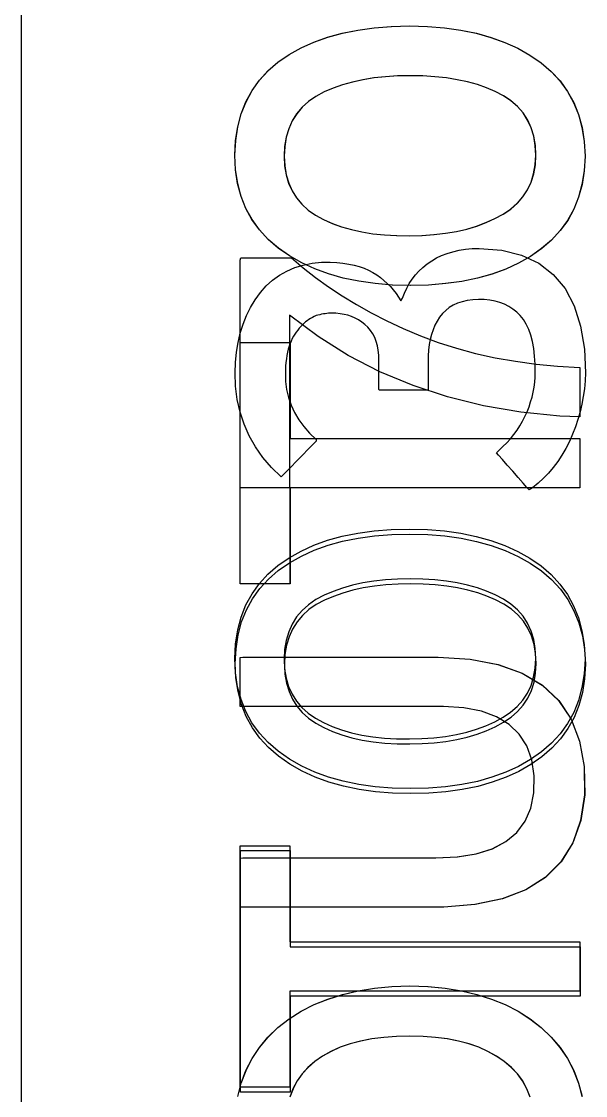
# Model space of a CAD drawing. Extents: x 1 to 47.7, y 0.2 to 35.
# Drawn here: x 34.5485 to 34.7099, y 6.8587 to 7.166 of the extents above; entities that cross this region are included whole.
import ezdxf

# ---------------------------------------------------------------- set-up
doc = ezdxf.new("R2010")
doc.units = 0
doc.header["$MEASUREMENT"] = 0
for name, color, linetype in [('5_1___24__TARGET_LEDS___12', 7, 'CONTINUOUS'), ('6_2___8__INDEPENDENT_INPUT', 7, 'CONTINUOUS'), ('6_3___8__OPTOISO_INDEPENDE', 7, 'CONTINUOUS'), ('6_4___24__OPTOISO_INDEPEND', 7, 'CONTINUOUS'), ('6_5___8__INDEPENDENT_INPUT', 7, 'CONTINUOUS'), ('6_6___8__INDEPENDENT_INPUT', 7, 'CONTINUOUS'), ('6_7___8__OPTOISO_INDEPENDE', 7, 'CONTINUOUS'), ('6_8___8__OPTOISO_INDEPENDE', 7, 'CONTINUOUS'), ('7_0_____DWG', 7, 'CONTINUOUS')]:
    doc.layers.add(name, color=color, linetype=linetype)

msp = doc.modelspace()

# ---------------------------------------------------------------- linework, layer by layer
at = {"layer": '5_1___24__TARGET_LEDS___12'}
for points in [[(34.6795, 7.1011), (34.68594, 7.10055), (34.69162, 7.09912), (34.69653, 7.09682), (34.70067, 7.09364), (34.70405, 7.0896), (34.70667, 7.08468), (34.70852, 7.07888), (34.7096, 7.07222), (34.70991, 7.06548), (34.7098, 7.0632), (34.70959, 7.06094), (34.70928, 7.05871), (34.70887, 7.05651), (34.70836, 7.05433), (34.70775, 7.05217), (34.70704, 7.05004), (34.70623, 7.04793), (34.70531, 7.04585), (34.70428, 7.04383), (34.70317, 7.04192), (34.70198, 7.04011), (34.7007, 7.03841), (34.69934, 7.0368), (34.69789, 7.0353), (34.69637, 7.0339), (34.69476, 7.03261), (34.69374, 7.03199), (34.69315, 7.03267), (34.69207, 7.0339), (34.69067, 7.03551), (34.6891, 7.03731), (34.68753, 7.0391), (34.68613, 7.04071), (34.68505, 7.04195), (34.68446, 7.04262), (34.6851, 7.0433), (34.68628, 7.04438), (34.6874, 7.04549), (34.68844, 7.04664), (34.68941, 7.04783), (34.69031, 7.04906), (34.69114, 7.05032), (34.69189, 7.05162), (34.69258, 7.05296), (34.69319, 7.05434), (34.69374, 7.05574), (34.69421, 7.05715), (34.69461, 7.05855), (34.69494, 7.05996), (34.69519, 7.06138), (34.69538, 7.06279), (34.6955, 7.06421), (34.69554, 7.06563), (34.6955, 7.06796), (34.69535, 7.07029), (34.69509, 7.07244), (34.69472, 7.07443), (34.69424, 7.07626), (34.69365, 7.07791), (34.69295, 7.0794), (34.69213, 7.08072), (34.6912, 7.08187), (34.69022, 7.08285), (34.68915, 7.08371), (34.688, 7.08446), (34.68676, 7.08509), (34.68543, 7.0856), (34.68402, 7.086), (34.68251, 7.08628), (34.68093, 7.08644), (34.67926, 7.08647), (34.67762, 7.08637), (34.67608, 7.08615), (34.67464, 7.08582), (34.6733, 7.08537), (34.67206, 7.08481), (34.67093, 7.08414), (34.66989, 7.08335), (34.66896, 7.08245), (34.66813, 7.08143), (34.66742, 7.0803), (34.66679, 7.0791), (34.66626, 7.07783), (34.66581, 7.07648), (34.66545, 7.07506), (34.66518, 7.07356), (34.665, 7.07199), (34.6649, 7.07035), (34.66489, 7.06932), (34.66489, 7.06876), (34.66489, 7.06775), (34.66489, 7.06644), (34.66489, 7.06497), (34.66489, 7.0635), (34.66489, 7.06219), (34.66489, 7.06117), (34.66489, 7.06062), (34.66472, 7.06056), (34.66372, 7.06056), (34.66201, 7.06056), (34.65986, 7.06056), (34.6575, 7.06056), (34.65517, 7.06056), (34.65312, 7.06056), (34.65159, 7.06056), (34.65083, 7.06056), (34.65078, 7.06072), (34.65078, 7.06141), (34.65078, 7.06251), (34.65078, 7.06386), (34.65078, 7.06533), (34.65078, 7.06675), (34.65078, 7.06797), (34.65078, 7.06886), (34.65078, 7.06925), (34.65075, 7.07052), (34.65061, 7.07192), (34.65037, 7.07324), (34.65003, 7.07447), (34.64958, 7.07561), (34.64903, 7.07667), (34.64838, 7.07764), (34.64763, 7.07853), (34.64677, 7.07933), (34.64588, 7.08002), (34.64496, 7.08062), (34.64399, 7.08114), (34.64297, 7.08158), (34.64191, 7.08194), (34.64081, 7.08221), (34.63967, 7.08241), (34.63848, 7.08252), (34.63736, 7.08255), (34.63687, 7.08254), (34.63639, 7.08251), (34.63589, 7.08246), (34.63539, 7.0824), (34.63488, 7.08233), (34.63436, 7.08223), (34.63384, 7.08212), (34.63331, 7.082), (34.63277, 7.08184), (34.63224, 7.08161), (34.63172, 7.08135), (34.63122, 7.08106), (34.63072, 7.08074), (34.63024, 7.0804), (34.62977, 7.08003), (34.62932, 7.07963), (34.62887, 7.0792), (34.62842, 7.07874), (34.62797, 7.07825), (34.62753, 7.07772), (34.62712, 7.07716), (34.62672, 7.07657), (34.62635, 7.07594), (34.62599, 7.07528), (34.62566, 7.07459), (34.62534, 7.07386), (34.62506, 7.07308), (34.62482, 7.07225), (34.62461, 7.07137), (34.62443, 7.07044), (34.62428, 7.06947), (34.62416, 7.06846), (34.62408, 7.06739), (34.62402, 7.06628), (34.624, 7.06513), (34.62407, 7.06305), (34.62437, 7.06069), (34.6249, 7.05841), (34.62565, 7.05621), (34.62663, 7.05409), (34.62783, 7.05205), (34.62925, 7.05009), (34.6309, 7.04822), (34.63277, 7.04643), (34.63279, 7.04591), (34.63189, 7.045), (34.63054, 7.04362), (34.62891, 7.04196), (34.62717, 7.0402), (34.62552, 7.03851), (34.62411, 7.03708), (34.62314, 7.0361), (34.62278, 7.03573), (34.62, 7.03844), (34.61755, 7.0413), (34.61543, 7.04432), (34.61364, 7.04748), (34.61218, 7.0508), (34.61105, 7.05427), (34.61024, 7.05789), (34.60977, 7.06166), (34.60962, 7.06545), (34.60973, 7.06848), (34.61002, 7.07138), (34.61047, 7.07417), (34.6111, 7.07684), (34.61191, 7.0794), (34.61288, 7.08184), (34.61403, 7.08416), (34.61535, 7.08636), (34.61685, 7.08844), (34.61852, 7.09033), (34.62033, 7.09198), (34.6223, 7.09341), (34.62442, 7.09461), (34.62669, 7.09558), (34.6291, 7.09633), (34.63167, 7.09684), (34.63439, 7.09713), (34.63684, 7.09717), (34.63869, 7.09706), (34.64045, 7.09687), (34.64212, 7.09661), (34.64369, 7.09628), (34.64517, 7.09587), (34.64655, 7.09539), (34.64784, 7.09484), (34.64903, 7.09422), (34.65014, 7.0935), (34.6512, 7.09273), (34.65221, 7.09191), (34.65316, 7.09105), (34.65405, 7.09015), (34.65489, 7.0892), (34.65567, 7.0882), (34.6564, 7.08716), (34.65707, 7.08607), (34.65757, 7.08684), (34.65811, 7.08831), (34.65874, 7.08971), (34.65947, 7.09105), (34.6603, 7.09231), (34.66123, 7.0935), (34.66225, 7.09461), (34.66338, 7.09566), (34.6646, 7.09664), (34.66589, 7.09755), (34.66727, 7.09835), (34.66874, 7.09906), (34.6703, 7.09965), (34.67196, 7.10015), (34.67371, 7.10054), (34.67555, 7.10083), (34.67748, 7.10102)], [(34.6596, 7.01934), (34.66475, 7.01921), (34.66965, 7.01882), (34.67432, 7.01817), (34.67875, 7.01726), (34.68295, 7.01609), (34.6869, 7.01466), (34.69062, 7.01297), (34.6941, 7.01102), (34.69733, 7.0088), (34.70021, 7.00632), (34.70272, 7.0036), (34.70485, 7.00063), (34.70661, 6.99742), (34.708, 6.99395), (34.70901, 6.99024), (34.70965, 6.98629), (34.70992, 6.98208), (34.70965, 6.97792), (34.70902, 6.974), (34.70801, 6.97033), (34.70664, 6.9669), (34.7049, 6.96371), (34.70278, 6.96077), (34.7003, 6.95807), (34.69745, 6.95562), (34.69426, 6.95341), (34.69084, 6.95146), (34.68717, 6.94977), (34.68324, 6.94833), (34.67907, 6.94716), (34.67464, 6.94625), (34.66997, 6.9456), (34.66505, 6.94521), (34.65987, 6.94508), (34.65471, 6.94521), (34.64979, 6.94561), (34.64511, 6.94627), (34.64067, 6.9472), (34.63647, 6.94839), (34.63251, 6.94984), (34.62879, 6.95155), (34.62531, 6.95353), (34.62207, 6.95577), (34.61918, 6.95825), (34.61667, 6.96097), (34.61455, 6.96393), (34.6128, 6.96714), (34.61143, 6.97058), (34.61045, 6.97426), (34.60984, 6.97818), (34.60962, 6.98234), (34.60987, 6.98654), (34.61048, 6.9905), (34.61147, 6.9942), (34.61283, 6.99765), (34.61456, 7.00085), (34.61666, 7.0038), (34.61913, 7.00649), (34.62196, 7.00894), (34.62515, 7.01112), (34.62859, 7.01305), (34.63228, 7.01472), (34.63621, 7.01613), (34.64039, 7.01729), (34.64482, 7.01819), (34.6495, 7.01883), (34.65443, 7.01921)], [(34.65987, 7.0051), (34.65625, 7.00503), (34.65279, 7.00481), (34.64947, 7.00445), (34.64631, 7.00394), (34.64331, 7.00328), (34.64045, 7.00248), (34.63775, 7.00153), (34.6352, 7.00044), (34.63282, 6.99918), (34.63071, 6.99772), (34.62888, 6.99606), (34.62733, 6.99422), (34.62606, 6.99218), (34.62506, 6.98994), (34.62434, 6.98752), (34.62389, 6.9849), (34.62373, 6.98208), (34.62389, 6.97931), (34.62433, 6.97673), (34.62504, 6.97434), (34.62603, 6.97214), (34.62729, 6.97013), (34.62882, 6.96831), (34.63062, 6.96668), (34.6327, 6.96523), (34.63503, 6.96397), (34.63753, 6.96285), (34.64019, 6.96188), (34.64302, 6.96107), (34.64601, 6.96042), (34.64916, 6.95991), (34.65248, 6.95956), (34.65596, 6.95937), (34.6596, 6.95932), (34.6632, 6.9594), (34.66664, 6.95963), (34.66993, 6.96001), (34.67306, 6.96054), (34.67604, 6.96123), (34.67886, 6.96207), (34.68152, 6.96306), (34.68403, 6.96421), (34.68642, 6.9655), (34.68859, 6.96696), (34.69048, 6.9686), (34.69209, 6.97042), (34.6934, 6.97243), (34.69444, 6.97463), (34.69518, 6.97702), (34.69564, 6.97959), (34.69581, 6.98234), (34.69564, 6.98515), (34.69519, 6.98777), (34.69446, 6.99019), (34.69344, 6.99241), (34.69214, 6.99443), (34.69055, 6.99626), (34.68869, 6.99789), (34.68654, 6.99933), (34.68418, 7.00056), (34.6817, 7.00162), (34.67906, 7.00255), (34.67626, 7.00333), (34.6733, 7.00396), (34.67018, 7.00446), (34.66691, 7.00482), (34.66347, 7.00503)]]:
    msp.add_lwpolyline(points, close=True, dxfattribs=at)
msp.add_lwpolyline([(34.62542, 6.90127), (34.70836, 6.90127), (34.70836, 6.88717), (34.62542, 6.88717), (34.62542, 6.85971), (34.61118, 6.85971), (34.61118, 6.92877), (34.62542, 6.92877), (34.62542, 6.90127)], dxfattribs=at)
at = {"layer": '6_2___8__INDEPENDENT_INPUT'}
for points in [[(34.62579, 7.09838), (34.62911, 7.0955), (34.63262, 7.09273), (34.63632, 7.09006), (34.64022, 7.08748), (34.64432, 7.08501), (34.6486, 7.08263), (34.65309, 7.08035), (34.65776, 7.07816), (34.66265, 7.07608), (34.66773, 7.07418), (34.673, 7.07251), (34.67844, 7.07105), (34.68405, 7.0698), (34.68984, 7.06878), (34.6958, 7.06797), (34.70194, 7.06738), (34.70825, 7.06702), (34.70825, 7.06647), (34.70825, 7.06502), (34.70825, 7.06295), (34.70825, 7.06052), (34.70825, 7.05803), (34.70825, 7.05575), (34.70825, 7.05395), (34.70825, 7.05292), (34.70254, 7.05307), (34.69141, 7.0542), (34.68071, 7.05603), (34.67041, 7.05858), (34.66054, 7.06183), (34.65107, 7.06579), (34.64202, 7.07047), (34.63339, 7.07585), (34.62518, 7.08194), (34.62518, 7.08005), (34.62518, 7.07503), (34.62518, 7.06784), (34.62518, 7.05945), (34.62518, 7.05081), (34.62518, 7.0429), (34.62518, 7.03667), (34.62518, 7.0331), (34.62504, 7.03261), (34.62401, 7.03261), (34.62223, 7.03261), (34.61997, 7.03261), (34.6175, 7.03261), (34.6151, 7.03261), (34.61305, 7.03261), (34.61161, 7.03261), (34.61107, 7.03261), (34.61107, 7.03512), (34.61107, 7.04182), (34.61107, 7.0514), (34.61107, 7.06259), (34.61107, 7.07411), (34.61107, 7.08465), (34.61107, 7.09295), (34.61107, 7.09772), (34.61122, 7.09838), (34.61228, 7.09838), (34.61414, 7.09838), (34.6165, 7.09838), (34.61908, 7.09838), (34.62158, 7.09838), (34.62373, 7.09838), (34.62522, 7.09838)], [(34.65949, 7.02077), (34.66464, 7.02064), (34.66955, 7.02025), (34.67422, 7.01959), (34.67865, 7.01868), (34.68284, 7.01751), (34.68679, 7.01608), (34.69051, 7.01439), (34.69399, 7.01244), (34.69722, 7.01022), (34.7001, 7.00775), (34.70261, 7.00503), (34.70474, 7.00206), (34.7065, 6.99884), (34.70789, 6.99538), (34.7089, 6.99167), (34.70954, 6.98771), (34.70981, 6.98351), (34.70955, 6.97934), (34.70891, 6.97543), (34.70791, 6.97175), (34.70653, 6.96832), (34.70479, 6.96514), (34.70267, 6.9622), (34.70019, 6.9595), (34.69734, 6.95704), (34.69416, 6.95483), (34.69073, 6.95288), (34.68706, 6.95119), (34.68313, 6.94976), (34.67896, 6.94859), (34.67454, 6.94768), (34.66986, 6.94703), (34.66494, 6.94664), (34.65976, 6.94651), (34.6546, 6.94664), (34.64968, 6.94704), (34.645, 6.9477), (34.64056, 6.94862), (34.63636, 6.94981), (34.6324, 6.95126), (34.62868, 6.95298), (34.6252, 6.95495), (34.62196, 6.95719), (34.61907, 6.95967), (34.61656, 6.96239), (34.61444, 6.96536), (34.61269, 6.96856), (34.61132, 6.972), (34.61034, 6.97568), (34.60973, 6.9796), (34.60951, 6.98376), (34.60976, 6.98797), (34.61038, 6.99192), (34.61136, 6.99562), (34.61272, 6.99907), (34.61445, 7.00227), (34.61655, 7.00522), (34.61902, 7.00792), (34.62186, 7.01036), (34.62504, 7.01255), (34.62848, 7.01447), (34.63217, 7.01614), (34.6361, 7.01756), (34.64028, 7.01871), (34.64471, 7.01961), (34.64939, 7.02025), (34.65432, 7.02064)], [(34.65976, 7.00652), (34.65614, 7.00645), (34.65268, 7.00623), (34.64936, 7.00587), (34.6462, 7.00536), (34.6432, 7.0047), (34.64034, 7.0039), (34.63764, 7.00296), (34.63509, 7.00186), (34.63271, 7.0006), (34.63061, 6.99914), (34.62878, 6.99749), (34.62722, 6.99564), (34.62595, 6.9936), (34.62495, 6.99137), (34.62423, 6.98894), (34.62378, 6.98632), (34.62362, 6.98351), (34.62378, 6.98074), (34.62422, 6.97816), (34.62493, 6.97577), (34.62592, 6.97357), (34.62718, 6.97155), (34.62871, 6.96973), (34.63052, 6.9681), (34.63259, 6.96666), (34.63492, 6.96539), (34.63742, 6.96427), (34.64009, 6.96331), (34.64291, 6.9625), (34.6459, 6.96184), (34.64905, 6.96134), (34.65237, 6.96099), (34.65585, 6.96079), (34.65949, 6.96075), (34.66309, 6.96082), (34.66653, 6.96105), (34.66982, 6.96143), (34.67295, 6.96197), (34.67593, 6.96265), (34.67875, 6.96349), (34.68141, 6.96449), (34.68392, 6.96564), (34.68631, 6.96693), (34.68848, 6.96838), (34.69037, 6.97002), (34.69198, 6.97185), (34.6933, 6.97386), (34.69433, 6.97606), (34.69507, 6.97844), (34.69553, 6.98101), (34.69571, 6.98376), (34.69554, 6.98658), (34.69508, 6.98919), (34.69435, 6.99161), (34.69333, 6.99383), (34.69203, 6.99586), (34.69044, 6.99768), (34.68858, 6.99932), (34.68643, 7.00075), (34.68407, 7.00198), (34.68159, 7.00305), (34.67895, 7.00397), (34.67615, 7.00475), (34.6732, 7.00539), (34.67008, 7.00589), (34.6668, 7.00624), (34.66336, 7.00645)]]:
    msp.add_lwpolyline(points, close=True, dxfattribs=at)
msp.add_lwpolyline([(34.62531, 6.9027), (34.70825, 6.9027), (34.70825, 6.88859), (34.62531, 6.88859), (34.62531, 6.86114), (34.61107, 6.86114), (34.61107, 6.93019), (34.62531, 6.93019), (34.62531, 6.9027)], dxfattribs=at)
at = {"layer": '6_3___8__OPTOISO_INDEPENDE'}
for points in [[(34.62579, 7.09838), (34.62911, 7.0955), (34.63262, 7.09273), (34.63632, 7.09006), (34.64022, 7.08748), (34.64432, 7.08501), (34.6486, 7.08263), (34.65309, 7.08035), (34.65776, 7.07816), (34.66265, 7.07608), (34.66773, 7.07418), (34.673, 7.07251), (34.67844, 7.07105), (34.68405, 7.0698), (34.68984, 7.06878), (34.6958, 7.06797), (34.70194, 7.06738), (34.70825, 7.06702), (34.70825, 7.06647), (34.70825, 7.06502), (34.70825, 7.06295), (34.70825, 7.06052), (34.70825, 7.05803), (34.70825, 7.05575), (34.70825, 7.05395), (34.70825, 7.05292), (34.70254, 7.05307), (34.69141, 7.0542), (34.68071, 7.05603), (34.67041, 7.05858), (34.66054, 7.06183), (34.65107, 7.06579), (34.64202, 7.07047), (34.63339, 7.07585), (34.62518, 7.08194), (34.62518, 7.08005), (34.62518, 7.07503), (34.62518, 7.06784), (34.62518, 7.05945), (34.62518, 7.05081), (34.62518, 7.0429), (34.62518, 7.03667), (34.62518, 7.0331), (34.62504, 7.03261), (34.62401, 7.03261), (34.62223, 7.03261), (34.61997, 7.03261), (34.6175, 7.03261), (34.6151, 7.03261), (34.61305, 7.03261), (34.61161, 7.03261), (34.61107, 7.03261), (34.61107, 7.03512), (34.61107, 7.04182), (34.61107, 7.0514), (34.61107, 7.06259), (34.61107, 7.07411), (34.61107, 7.08465), (34.61107, 7.09295), (34.61107, 7.09772), (34.61122, 7.09838), (34.61228, 7.09838), (34.61414, 7.09838), (34.6165, 7.09838), (34.61908, 7.09838), (34.62158, 7.09838), (34.62373, 7.09838), (34.62522, 7.09838)], [(34.65949, 7.02077), (34.66464, 7.02064), (34.66955, 7.02025), (34.67422, 7.01959), (34.67865, 7.01868), (34.68284, 7.01751), (34.68679, 7.01608), (34.69051, 7.01439), (34.69399, 7.01244), (34.69722, 7.01022), (34.7001, 7.00775), (34.70261, 7.00503), (34.70474, 7.00206), (34.7065, 6.99884), (34.70789, 6.99538), (34.7089, 6.99167), (34.70954, 6.98771), (34.70981, 6.98351), (34.70955, 6.97934), (34.70891, 6.97543), (34.70791, 6.97175), (34.70653, 6.96832), (34.70479, 6.96514), (34.70267, 6.9622), (34.70019, 6.9595), (34.69734, 6.95704), (34.69416, 6.95483), (34.69073, 6.95288), (34.68706, 6.95119), (34.68313, 6.94976), (34.67896, 6.94859), (34.67454, 6.94768), (34.66986, 6.94703), (34.66494, 6.94664), (34.65976, 6.94651), (34.6546, 6.94664), (34.64968, 6.94704), (34.645, 6.9477), (34.64056, 6.94862), (34.63636, 6.94981), (34.6324, 6.95126), (34.62868, 6.95298), (34.6252, 6.95495), (34.62196, 6.95719), (34.61907, 6.95967), (34.61656, 6.96239), (34.61444, 6.96536), (34.61269, 6.96856), (34.61132, 6.972), (34.61034, 6.97568), (34.60973, 6.9796), (34.60951, 6.98376), (34.60976, 6.98797), (34.61038, 6.99192), (34.61136, 6.99562), (34.61272, 6.99907), (34.61445, 7.00227), (34.61655, 7.00522), (34.61902, 7.00792), (34.62186, 7.01036), (34.62504, 7.01255), (34.62848, 7.01447), (34.63217, 7.01614), (34.6361, 7.01756), (34.64028, 7.01871), (34.64471, 7.01961), (34.64939, 7.02025), (34.65432, 7.02064)], [(34.65976, 7.00652), (34.65614, 7.00645), (34.65268, 7.00623), (34.64936, 7.00587), (34.6462, 7.00536), (34.6432, 7.0047), (34.64034, 7.0039), (34.63764, 7.00296), (34.63509, 7.00186), (34.63271, 7.0006), (34.63061, 6.99914), (34.62878, 6.99749), (34.62722, 6.99564), (34.62595, 6.9936), (34.62495, 6.99137), (34.62423, 6.98894), (34.62378, 6.98632), (34.62362, 6.98351), (34.62378, 6.98074), (34.62422, 6.97816), (34.62493, 6.97577), (34.62592, 6.97357), (34.62718, 6.97155), (34.62871, 6.96973), (34.63052, 6.9681), (34.63259, 6.96666), (34.63492, 6.96539), (34.63742, 6.96427), (34.64009, 6.96331), (34.64291, 6.9625), (34.6459, 6.96184), (34.64905, 6.96134), (34.65237, 6.96099), (34.65585, 6.96079), (34.65949, 6.96075), (34.66309, 6.96082), (34.66653, 6.96105), (34.66982, 6.96143), (34.67295, 6.96197), (34.67593, 6.96265), (34.67875, 6.96349), (34.68141, 6.96449), (34.68392, 6.96564), (34.68631, 6.96693), (34.68848, 6.96838), (34.69037, 6.97002), (34.69198, 6.97185), (34.6933, 6.97386), (34.69433, 6.97606), (34.69507, 6.97844), (34.69553, 6.98101), (34.69571, 6.98376), (34.69554, 6.98658), (34.69508, 6.98919), (34.69435, 6.99161), (34.69333, 6.99383), (34.69203, 6.99586), (34.69044, 6.99768), (34.68858, 6.99932), (34.68643, 7.00075), (34.68407, 7.00198), (34.68159, 7.00305), (34.67895, 7.00397), (34.67615, 7.00475), (34.6732, 7.00539), (34.67008, 7.00589), (34.6668, 7.00624), (34.66336, 7.00645)]]:
    msp.add_lwpolyline(points, close=True, dxfattribs=at)
msp.add_lwpolyline([(34.62531, 6.9027), (34.70825, 6.9027), (34.70825, 6.88859), (34.62531, 6.88859), (34.62531, 6.86114), (34.61107, 6.86114), (34.61107, 6.93019), (34.62531, 6.93019), (34.62531, 6.9027)], dxfattribs=at)
at = {"layer": '6_4___24__OPTOISO_INDEPEND'}
for points in [[(34.62579, 7.09838), (34.62911, 7.0955), (34.63262, 7.09273), (34.63632, 7.09006), (34.64022, 7.08748), (34.64432, 7.08501), (34.6486, 7.08263), (34.65309, 7.08035), (34.65776, 7.07816), (34.66265, 7.07608), (34.66773, 7.07418), (34.673, 7.07251), (34.67844, 7.07105), (34.68405, 7.0698), (34.68984, 7.06878), (34.6958, 7.06797), (34.70194, 7.06738), (34.70825, 7.06702), (34.70825, 7.06647), (34.70825, 7.06502), (34.70825, 7.06295), (34.70825, 7.06052), (34.70825, 7.05803), (34.70825, 7.05575), (34.70825, 7.05395), (34.70825, 7.05292), (34.70254, 7.05307), (34.69141, 7.0542), (34.68071, 7.05603), (34.67041, 7.05858), (34.66054, 7.06183), (34.65107, 7.06579), (34.64202, 7.07047), (34.63339, 7.07585), (34.62518, 7.08194), (34.62518, 7.08005), (34.62518, 7.07503), (34.62518, 7.06784), (34.62518, 7.05945), (34.62518, 7.05081), (34.62518, 7.0429), (34.62518, 7.03667), (34.62518, 7.0331), (34.62504, 7.03261), (34.62401, 7.03261), (34.62223, 7.03261), (34.61997, 7.03261), (34.6175, 7.03261), (34.6151, 7.03261), (34.61305, 7.03261), (34.61161, 7.03261), (34.61107, 7.03261), (34.61107, 7.03512), (34.61107, 7.04182), (34.61107, 7.0514), (34.61107, 7.06259), (34.61107, 7.07411), (34.61107, 7.08465), (34.61107, 7.09295), (34.61107, 7.09772), (34.61122, 7.09838), (34.61228, 7.09838), (34.61414, 7.09838), (34.6165, 7.09838), (34.61908, 7.09838), (34.62158, 7.09838), (34.62373, 7.09838), (34.62522, 7.09838)], [(34.65949, 7.02077), (34.66464, 7.02064), (34.66955, 7.02025), (34.67422, 7.01959), (34.67865, 7.01868), (34.68284, 7.01751), (34.68679, 7.01608), (34.69051, 7.01439), (34.69399, 7.01244), (34.69722, 7.01022), (34.7001, 7.00775), (34.70261, 7.00503), (34.70474, 7.00206), (34.7065, 6.99884), (34.70789, 6.99538), (34.7089, 6.99167), (34.70954, 6.98771), (34.70981, 6.98351), (34.70955, 6.97934), (34.70891, 6.97543), (34.70791, 6.97175), (34.70653, 6.96832), (34.70479, 6.96514), (34.70267, 6.9622), (34.70019, 6.9595), (34.69734, 6.95704), (34.69416, 6.95483), (34.69073, 6.95288), (34.68706, 6.95119), (34.68313, 6.94976), (34.67896, 6.94859), (34.67454, 6.94768), (34.66986, 6.94703), (34.66494, 6.94664), (34.65976, 6.94651), (34.6546, 6.94664), (34.64968, 6.94704), (34.645, 6.9477), (34.64056, 6.94862), (34.63636, 6.94981), (34.6324, 6.95126), (34.62868, 6.95298), (34.6252, 6.95495), (34.62196, 6.95719), (34.61907, 6.95967), (34.61656, 6.96239), (34.61444, 6.96536), (34.61269, 6.96856), (34.61132, 6.972), (34.61034, 6.97568), (34.60973, 6.9796), (34.60951, 6.98376), (34.60976, 6.98797), (34.61038, 6.99192), (34.61136, 6.99562), (34.61272, 6.99907), (34.61445, 7.00227), (34.61655, 7.00522), (34.61902, 7.00792), (34.62186, 7.01036), (34.62504, 7.01255), (34.62848, 7.01447), (34.63217, 7.01614), (34.6361, 7.01756), (34.64028, 7.01871), (34.64471, 7.01961), (34.64939, 7.02025), (34.65432, 7.02064)], [(34.65976, 7.00652), (34.65614, 7.00645), (34.65268, 7.00623), (34.64936, 7.00587), (34.6462, 7.00536), (34.6432, 7.0047), (34.64034, 7.0039), (34.63764, 7.00296), (34.63509, 7.00186), (34.63271, 7.0006), (34.63061, 6.99914), (34.62878, 6.99749), (34.62722, 6.99564), (34.62595, 6.9936), (34.62495, 6.99137), (34.62423, 6.98894), (34.62378, 6.98632), (34.62362, 6.98351), (34.62378, 6.98074), (34.62422, 6.97816), (34.62493, 6.97577), (34.62592, 6.97357), (34.62718, 6.97155), (34.62871, 6.96973), (34.63052, 6.9681), (34.63259, 6.96666), (34.63492, 6.96539), (34.63742, 6.96427), (34.64009, 6.96331), (34.64291, 6.9625), (34.6459, 6.96184), (34.64905, 6.96134), (34.65237, 6.96099), (34.65585, 6.96079), (34.65949, 6.96075), (34.66309, 6.96082), (34.66653, 6.96105), (34.66982, 6.96143), (34.67295, 6.96197), (34.67593, 6.96265), (34.67875, 6.96349), (34.68141, 6.96449), (34.68392, 6.96564), (34.68631, 6.96693), (34.68848, 6.96838), (34.69037, 6.97002), (34.69198, 6.97185), (34.6933, 6.97386), (34.69433, 6.97606), (34.69507, 6.97844), (34.69553, 6.98101), (34.69571, 6.98376), (34.69554, 6.98658), (34.69508, 6.98919), (34.69435, 6.99161), (34.69333, 6.99383), (34.69203, 6.99586), (34.69044, 6.99768), (34.68858, 6.99932), (34.68643, 7.00075), (34.68407, 7.00198), (34.68159, 7.00305), (34.67895, 7.00397), (34.67615, 7.00475), (34.6732, 7.00539), (34.67008, 7.00589), (34.6668, 7.00624), (34.66336, 7.00645)]]:
    msp.add_lwpolyline(points, close=True, dxfattribs=at)
msp.add_lwpolyline([(34.62531, 6.9027), (34.70825, 6.9027), (34.70825, 6.88859), (34.62531, 6.88859), (34.62531, 6.86114), (34.61107, 6.86114), (34.61107, 6.93019), (34.62531, 6.93019), (34.62531, 6.9027)], dxfattribs=at)
at = {"layer": '6_5___8__INDEPENDENT_INPUT'}
for points in [[(34.65949, 7.16473), (34.66464, 7.1646), (34.66955, 7.16421), (34.67422, 7.16356), (34.67865, 7.16265), (34.68284, 7.16147), (34.68679, 7.16004), (34.69051, 7.15835), (34.69399, 7.1564), (34.69722, 7.15418), (34.7001, 7.15171), (34.70261, 7.14899), (34.70474, 7.14602), (34.7065, 7.14281), (34.70789, 7.13935), (34.7089, 7.13564), (34.70954, 7.13168), (34.70981, 7.12747), (34.70955, 7.12331), (34.70891, 7.1194), (34.70791, 7.11572), (34.70653, 7.1123), (34.70479, 7.10911), (34.70267, 7.10617), (34.70019, 7.10347), (34.69734, 7.10102), (34.69416, 7.09881), (34.69073, 7.09686), (34.68706, 7.09516), (34.68313, 7.09373), (34.67896, 7.09256), (34.67454, 7.09165), (34.66986, 7.091), (34.66494, 7.09061), (34.65976, 7.09048), (34.6546, 7.09061), (34.64968, 7.09101), (34.645, 7.09167), (34.64056, 7.09259), (34.63636, 7.09378), (34.6324, 7.09523), (34.62868, 7.09694), (34.6252, 7.09892), (34.62196, 7.10116), (34.61907, 7.10364), (34.61656, 7.10636), (34.61444, 7.10933), (34.61269, 7.11253), (34.61132, 7.11597), (34.61034, 7.11965), (34.60973, 7.12358), (34.60951, 7.12774), (34.60976, 7.13194), (34.61038, 7.13589), (34.61136, 7.13959), (34.61272, 7.14304), (34.61445, 7.14624), (34.61655, 7.14919), (34.61902, 7.15189), (34.62186, 7.15433), (34.62504, 7.15652), (34.62848, 7.15844), (34.63217, 7.16011), (34.6361, 7.16152), (34.64028, 7.16267), (34.64471, 7.16357), (34.64939, 7.16421), (34.65432, 7.1646)], [(34.65976, 7.1505), (34.65614, 7.15043), (34.65268, 7.15021), (34.64936, 7.14984), (34.6462, 7.14934), (34.6432, 7.14868), (34.64034, 7.14788), (34.63764, 7.14693), (34.63509, 7.14584), (34.63271, 7.14458), (34.63061, 7.14312), (34.62878, 7.14146), (34.62722, 7.13961), (34.62595, 7.13757), (34.62495, 7.13533), (34.62423, 7.1329), (34.62378, 7.13028), (34.62362, 7.12747), (34.62378, 7.1247), (34.62422, 7.12212), (34.62493, 7.11973), (34.62592, 7.11753), (34.62718, 7.11552), (34.62871, 7.1137), (34.63052, 7.11207), (34.63259, 7.11062), (34.63492, 7.10936), (34.63742, 7.10824), (34.64009, 7.10728), (34.64291, 7.10647), (34.6459, 7.10581), (34.64905, 7.1053), (34.65237, 7.10495), (34.65585, 7.10475), (34.65949, 7.10471), (34.66309, 7.10479), (34.66653, 7.10502), (34.66982, 7.1054), (34.67295, 7.10593), (34.67593, 7.10662), (34.67875, 7.10746), (34.68141, 7.10845), (34.68392, 7.1096), (34.68631, 7.11089), (34.68848, 7.11235), (34.69037, 7.11399), (34.69198, 7.11582), (34.6933, 7.11783), (34.69433, 7.12003), (34.69507, 7.12241), (34.69553, 7.12498), (34.69571, 7.12774), (34.69554, 7.13055), (34.69508, 7.13317), (34.69435, 7.13558), (34.69333, 7.13781), (34.69203, 7.13983), (34.69044, 7.14166), (34.68858, 7.14329), (34.68643, 7.14473), (34.68407, 7.14596), (34.68159, 7.14702), (34.67895, 7.14794), (34.67615, 7.14873), (34.6732, 7.14936), (34.67008, 7.14986), (34.6668, 7.15022), (34.66336, 7.15043)], [(34.66774, 6.98413), (34.67686, 6.98357), (34.68486, 6.98206), (34.69176, 6.97958), (34.69754, 6.97614), (34.70221, 6.97175), (34.70577, 6.96639), (34.70821, 6.96007), (34.70955, 6.9528), (34.70967, 6.94477), (34.70852, 6.93743), (34.70626, 6.93104), (34.70289, 6.92559), (34.69841, 6.9211), (34.69281, 6.91755), (34.6861, 6.91496), (34.67828, 6.91332), (34.66935, 6.91262), (34.66605, 6.9126), (34.66105, 6.9126), (34.65339, 6.9126), (34.64414, 6.9126), (34.63436, 6.9126), (34.6251, 6.9126), (34.61744, 6.9126), (34.61244, 6.9126), (34.61107, 6.91262), (34.61107, 6.91334), (34.61107, 6.91489), (34.61107, 6.917), (34.61107, 6.9194), (34.61107, 6.92182), (34.61107, 6.92401), (34.61107, 6.92569), (34.61107, 6.9266), (34.61185, 6.92669), (34.61616, 6.92669), (34.62333, 6.92669), (34.63229, 6.92669), (34.642, 6.92669), (34.65138, 6.92669), (34.6594, 6.92669), (34.66498, 6.92669), (34.66707, 6.92669), (34.67322, 6.92698), (34.67861, 6.92785), (34.68324, 6.92931), (34.68713, 6.93135), (34.69026, 6.93397), (34.69264, 6.93717), (34.69426, 6.94096), (34.69514, 6.94533), (34.69522, 6.95022), (34.69452, 6.95479), (34.69309, 6.95876), (34.69094, 6.96213), (34.68806, 6.96491), (34.68445, 6.96709), (34.68012, 6.96867), (34.67506, 6.96965), (34.66927, 6.97003), (34.66664, 6.97004), (34.66158, 6.97004), (34.65384, 6.97004), (34.64449, 6.97004), (34.6346, 6.97004), (34.62525, 6.97004), (34.61751, 6.97004), (34.61246, 6.97004), (34.61107, 6.97006), (34.61107, 6.97079), (34.61107, 6.97233), (34.61107, 6.97444), (34.61107, 6.97684), (34.61107, 6.97926), (34.61107, 6.98145), (34.61107, 6.98313), (34.61107, 6.98404), (34.61186, 6.98413), (34.61622, 6.98413), (34.62348, 6.98413), (34.63255, 6.98413), (34.64236, 6.98413), (34.65186, 6.98413), (34.65997, 6.98413), (34.66562, 6.98413)]]:
    msp.add_lwpolyline(points, close=True, dxfattribs=at)
for points in [[(34.62531, 7.04666), (34.70825, 7.04666), (34.70825, 7.03257), (34.62531, 7.03257), (34.62531, 7.0051), (34.61107, 7.0051), (34.61107, 7.07415), (34.62531, 7.07415), (34.62531, 7.04666)], [(34.61038, 6.85844), (34.61136, 6.86227), (34.61272, 6.86588), (34.61445, 6.86927), (34.61655, 6.87244), (34.61902, 6.8754), (34.62186, 6.87814), (34.62505, 6.88062), (34.62852, 6.88281), (34.63223, 6.88471), (34.63619, 6.88632), (34.64039, 6.88765), (34.64483, 6.88869), (34.64952, 6.88943), (34.65445, 6.8899), (34.65963, 6.89007), (34.6648, 6.8899), (34.66973, 6.88943), (34.6744, 6.88869), (34.67882, 6.88765), (34.683, 6.88632), (34.68692, 6.88471), (34.6906, 6.88281), (34.69402, 6.88062), (34.69722, 6.87814), (34.7001, 6.8754), (34.70261, 6.87244), (34.70474, 6.86927), (34.7065, 6.86588), (34.70789, 6.86227), (34.7089, 6.85844)], [(34.69408, 6.85828), (34.69313, 6.86066), (34.69192, 6.86287), (34.69043, 6.86491), (34.68867, 6.86677), (34.68664, 6.86848), (34.68438, 6.87), (34.68197, 6.87134), (34.67936, 6.8725), (34.67655, 6.87348), (34.67356, 6.87428), (34.67036, 6.8749), (34.66698, 6.87535), (34.6634, 6.87562), (34.65963, 6.87571), (34.65581, 6.87562), (34.65219, 6.87535), (34.64877, 6.8749), (34.64554, 6.87428), (34.64251, 6.87348), (34.63968, 6.8725), (34.63705, 6.87134), (34.63461, 6.87), (34.6324, 6.86848), (34.63046, 6.86677), (34.62878, 6.86491), (34.62735, 6.86287), (34.62617, 6.86066), (34.62526, 6.85828)]]:
    msp.add_lwpolyline(points, dxfattribs=at)
at = {"layer": '6_6___8__INDEPENDENT_INPUT'}
for points in [[(34.62579, 7.09838), (34.62911, 7.0955), (34.63262, 7.09273), (34.63632, 7.09006), (34.64022, 7.08748), (34.64432, 7.08501), (34.6486, 7.08263), (34.65309, 7.08035), (34.65776, 7.07816), (34.66265, 7.07608), (34.66773, 7.07418), (34.673, 7.07251), (34.67844, 7.07105), (34.68405, 7.0698), (34.68984, 7.06878), (34.6958, 7.06797), (34.70194, 7.06738), (34.70825, 7.06702), (34.70825, 7.06647), (34.70825, 7.06502), (34.70825, 7.06295), (34.70825, 7.06052), (34.70825, 7.05803), (34.70825, 7.05575), (34.70825, 7.05395), (34.70825, 7.05292), (34.70254, 7.05307), (34.69141, 7.0542), (34.68071, 7.05603), (34.67041, 7.05858), (34.66054, 7.06183), (34.65107, 7.06579), (34.64202, 7.07047), (34.63339, 7.07585), (34.62518, 7.08194), (34.62518, 7.08005), (34.62518, 7.07503), (34.62518, 7.06784), (34.62518, 7.05945), (34.62518, 7.05081), (34.62518, 7.0429), (34.62518, 7.03667), (34.62518, 7.0331), (34.62504, 7.03261), (34.62401, 7.03261), (34.62223, 7.03261), (34.61997, 7.03261), (34.6175, 7.03261), (34.6151, 7.03261), (34.61305, 7.03261), (34.61161, 7.03261), (34.61107, 7.03261), (34.61107, 7.03512), (34.61107, 7.04182), (34.61107, 7.0514), (34.61107, 7.06259), (34.61107, 7.07411), (34.61107, 7.08465), (34.61107, 7.09295), (34.61107, 7.09772), (34.61122, 7.09838), (34.61228, 7.09838), (34.61414, 7.09838), (34.6165, 7.09838), (34.61908, 7.09838), (34.62158, 7.09838), (34.62373, 7.09838), (34.62522, 7.09838)], [(34.65949, 7.02077), (34.66464, 7.02064), (34.66955, 7.02025), (34.67422, 7.01959), (34.67865, 7.01868), (34.68284, 7.01751), (34.68679, 7.01608), (34.69051, 7.01439), (34.69399, 7.01244), (34.69722, 7.01022), (34.7001, 7.00775), (34.70261, 7.00503), (34.70474, 7.00206), (34.7065, 6.99884), (34.70789, 6.99538), (34.7089, 6.99167), (34.70954, 6.98771), (34.70981, 6.98351), (34.70955, 6.97934), (34.70891, 6.97543), (34.70791, 6.97175), (34.70653, 6.96832), (34.70479, 6.96514), (34.70267, 6.9622), (34.70019, 6.9595), (34.69734, 6.95704), (34.69416, 6.95483), (34.69073, 6.95288), (34.68706, 6.95119), (34.68313, 6.94976), (34.67896, 6.94859), (34.67454, 6.94768), (34.66986, 6.94703), (34.66494, 6.94664), (34.65976, 6.94651), (34.6546, 6.94664), (34.64968, 6.94704), (34.645, 6.9477), (34.64056, 6.94862), (34.63636, 6.94981), (34.6324, 6.95126), (34.62868, 6.95298), (34.6252, 6.95495), (34.62196, 6.95719), (34.61907, 6.95967), (34.61656, 6.96239), (34.61444, 6.96536), (34.61269, 6.96856), (34.61132, 6.972), (34.61034, 6.97568), (34.60973, 6.9796), (34.60951, 6.98376), (34.60976, 6.98797), (34.61038, 6.99192), (34.61136, 6.99562), (34.61272, 6.99907), (34.61445, 7.00227), (34.61655, 7.00522), (34.61902, 7.00792), (34.62186, 7.01036), (34.62504, 7.01255), (34.62848, 7.01447), (34.63217, 7.01614), (34.6361, 7.01756), (34.64028, 7.01871), (34.64471, 7.01961), (34.64939, 7.02025), (34.65432, 7.02064)], [(34.65976, 7.00652), (34.65614, 7.00645), (34.65268, 7.00623), (34.64936, 7.00587), (34.6462, 7.00536), (34.6432, 7.0047), (34.64034, 7.0039), (34.63764, 7.00296), (34.63509, 7.00186), (34.63271, 7.0006), (34.63061, 6.99914), (34.62878, 6.99749), (34.62722, 6.99564), (34.62595, 6.9936), (34.62495, 6.99137), (34.62423, 6.98894), (34.62378, 6.98632), (34.62362, 6.98351), (34.62378, 6.98074), (34.62422, 6.97816), (34.62493, 6.97577), (34.62592, 6.97357), (34.62718, 6.97155), (34.62871, 6.96973), (34.63052, 6.9681), (34.63259, 6.96666), (34.63492, 6.96539), (34.63742, 6.96427), (34.64009, 6.96331), (34.64291, 6.9625), (34.6459, 6.96184), (34.64905, 6.96134), (34.65237, 6.96099), (34.65585, 6.96079), (34.65949, 6.96075), (34.66309, 6.96082), (34.66653, 6.96105), (34.66982, 6.96143), (34.67295, 6.96197), (34.67593, 6.96265), (34.67875, 6.96349), (34.68141, 6.96449), (34.68392, 6.96564), (34.68631, 6.96693), (34.68848, 6.96838), (34.69037, 6.97002), (34.69198, 6.97185), (34.6933, 6.97386), (34.69433, 6.97606), (34.69507, 6.97844), (34.69553, 6.98101), (34.69571, 6.98376), (34.69554, 6.98658), (34.69508, 6.98919), (34.69435, 6.99161), (34.69333, 6.99383), (34.69203, 6.99586), (34.69044, 6.99768), (34.68858, 6.99932), (34.68643, 7.00075), (34.68407, 7.00198), (34.68159, 7.00305), (34.67895, 7.00397), (34.67615, 7.00475), (34.6732, 7.00539), (34.67008, 7.00589), (34.6668, 7.00624), (34.66336, 7.00645)]]:
    msp.add_lwpolyline(points, close=True, dxfattribs=at)
msp.add_lwpolyline([(34.62531, 6.9027), (34.70825, 6.9027), (34.70825, 6.88859), (34.62531, 6.88859), (34.62531, 6.86114), (34.61107, 6.86114), (34.61107, 6.93019), (34.62531, 6.93019), (34.62531, 6.9027)], dxfattribs=at)
at = {"layer": '6_7___8__OPTOISO_INDEPENDE'}
for points in [[(34.62579, 7.09838), (34.62911, 7.0955), (34.63262, 7.09273), (34.63632, 7.09006), (34.64022, 7.08748), (34.64432, 7.08501), (34.6486, 7.08263), (34.65309, 7.08035), (34.65776, 7.07816), (34.66265, 7.07608), (34.66773, 7.07418), (34.673, 7.07251), (34.67844, 7.07105), (34.68405, 7.0698), (34.68984, 7.06878), (34.6958, 7.06797), (34.70194, 7.06738), (34.70825, 7.06702), (34.70825, 7.06647), (34.70825, 7.06502), (34.70825, 7.06295), (34.70825, 7.06052), (34.70825, 7.05803), (34.70825, 7.05575), (34.70825, 7.05395), (34.70825, 7.05292), (34.70254, 7.05307), (34.69141, 7.0542), (34.68071, 7.05603), (34.67041, 7.05858), (34.66054, 7.06183), (34.65107, 7.06579), (34.64202, 7.07047), (34.63339, 7.07585), (34.62518, 7.08194), (34.62518, 7.08005), (34.62518, 7.07503), (34.62518, 7.06784), (34.62518, 7.05945), (34.62518, 7.05081), (34.62518, 7.0429), (34.62518, 7.03667), (34.62518, 7.0331), (34.62504, 7.03261), (34.62401, 7.03261), (34.62223, 7.03261), (34.61997, 7.03261), (34.6175, 7.03261), (34.6151, 7.03261), (34.61305, 7.03261), (34.61161, 7.03261), (34.61107, 7.03261), (34.61107, 7.03512), (34.61107, 7.04182), (34.61107, 7.0514), (34.61107, 7.06259), (34.61107, 7.07411), (34.61107, 7.08465), (34.61107, 7.09295), (34.61107, 7.09772), (34.61122, 7.09838), (34.61228, 7.09838), (34.61414, 7.09838), (34.6165, 7.09838), (34.61908, 7.09838), (34.62158, 7.09838), (34.62373, 7.09838), (34.62522, 7.09838)], [(34.65949, 7.02077), (34.66464, 7.02064), (34.66955, 7.02025), (34.67422, 7.01959), (34.67865, 7.01868), (34.68284, 7.01751), (34.68679, 7.01608), (34.69051, 7.01439), (34.69399, 7.01244), (34.69722, 7.01022), (34.7001, 7.00775), (34.70261, 7.00503), (34.70474, 7.00206), (34.7065, 6.99884), (34.70789, 6.99538), (34.7089, 6.99167), (34.70954, 6.98771), (34.70981, 6.98351), (34.70955, 6.97934), (34.70891, 6.97543), (34.70791, 6.97175), (34.70653, 6.96832), (34.70479, 6.96514), (34.70267, 6.9622), (34.70019, 6.9595), (34.69734, 6.95704), (34.69416, 6.95483), (34.69073, 6.95288), (34.68706, 6.95119), (34.68313, 6.94976), (34.67896, 6.94859), (34.67454, 6.94768), (34.66986, 6.94703), (34.66494, 6.94664), (34.65976, 6.94651), (34.6546, 6.94664), (34.64968, 6.94704), (34.645, 6.9477), (34.64056, 6.94862), (34.63636, 6.94981), (34.6324, 6.95126), (34.62868, 6.95298), (34.6252, 6.95495), (34.62196, 6.95719), (34.61907, 6.95967), (34.61656, 6.96239), (34.61444, 6.96536), (34.61269, 6.96856), (34.61132, 6.972), (34.61034, 6.97568), (34.60973, 6.9796), (34.60951, 6.98376), (34.60976, 6.98797), (34.61038, 6.99192), (34.61136, 6.99562), (34.61272, 6.99907), (34.61445, 7.00227), (34.61655, 7.00522), (34.61902, 7.00792), (34.62186, 7.01036), (34.62504, 7.01255), (34.62848, 7.01447), (34.63217, 7.01614), (34.6361, 7.01756), (34.64028, 7.01871), (34.64471, 7.01961), (34.64939, 7.02025), (34.65432, 7.02064)], [(34.65976, 7.00652), (34.65614, 7.00645), (34.65268, 7.00623), (34.64936, 7.00587), (34.6462, 7.00536), (34.6432, 7.0047), (34.64034, 7.0039), (34.63764, 7.00296), (34.63509, 7.00186), (34.63271, 7.0006), (34.63061, 6.99914), (34.62878, 6.99749), (34.62722, 6.99564), (34.62595, 6.9936), (34.62495, 6.99137), (34.62423, 6.98894), (34.62378, 6.98632), (34.62362, 6.98351), (34.62378, 6.98074), (34.62422, 6.97816), (34.62493, 6.97577), (34.62592, 6.97357), (34.62718, 6.97155), (34.62871, 6.96973), (34.63052, 6.9681), (34.63259, 6.96666), (34.63492, 6.96539), (34.63742, 6.96427), (34.64009, 6.96331), (34.64291, 6.9625), (34.6459, 6.96184), (34.64905, 6.96134), (34.65237, 6.96099), (34.65585, 6.96079), (34.65949, 6.96075), (34.66309, 6.96082), (34.66653, 6.96105), (34.66982, 6.96143), (34.67295, 6.96197), (34.67593, 6.96265), (34.67875, 6.96349), (34.68141, 6.96449), (34.68392, 6.96564), (34.68631, 6.96693), (34.68848, 6.96838), (34.69037, 6.97002), (34.69198, 6.97185), (34.6933, 6.97386), (34.69433, 6.97606), (34.69507, 6.97844), (34.69553, 6.98101), (34.69571, 6.98376), (34.69554, 6.98658), (34.69508, 6.98919), (34.69435, 6.99161), (34.69333, 6.99383), (34.69203, 6.99586), (34.69044, 6.99768), (34.68858, 6.99932), (34.68643, 7.00075), (34.68407, 7.00198), (34.68159, 7.00305), (34.67895, 7.00397), (34.67615, 7.00475), (34.6732, 7.00539), (34.67008, 7.00589), (34.6668, 7.00624), (34.66336, 7.00645)]]:
    msp.add_lwpolyline(points, close=True, dxfattribs=at)
msp.add_lwpolyline([(34.62531, 6.9027), (34.70825, 6.9027), (34.70825, 6.88859), (34.62531, 6.88859), (34.62531, 6.86114), (34.61107, 6.86114), (34.61107, 6.93019), (34.62531, 6.93019), (34.62531, 6.9027)], dxfattribs=at)
at = {"layer": '6_8___8__OPTOISO_INDEPENDE'}
for points in [[(34.65952, 7.16473), (34.66467, 7.1646), (34.66957, 7.16421), (34.67424, 7.16356), (34.67867, 7.16265), (34.68287, 7.16147), (34.68682, 7.16004), (34.69054, 7.15835), (34.69402, 7.1564), (34.69725, 7.15418), (34.70013, 7.15171), (34.70263, 7.14899), (34.70477, 7.14602), (34.70653, 7.14281), (34.70792, 7.13935), (34.70893, 7.13564), (34.70957, 7.13168), (34.70984, 7.12747), (34.70957, 7.12331), (34.70894, 7.1194), (34.70793, 7.11572), (34.70656, 7.1123), (34.70481, 7.10911), (34.7027, 7.10617), (34.70022, 7.10347), (34.69737, 7.10102), (34.69418, 7.09881), (34.69076, 7.09686), (34.68708, 7.09516), (34.68316, 7.09373), (34.67899, 7.09256), (34.67456, 7.09165), (34.66989, 7.091), (34.66496, 7.09061), (34.65979, 7.09048), (34.65463, 7.09061), (34.64971, 7.09101), (34.64503, 7.09167), (34.64059, 7.09259), (34.63639, 7.09378), (34.63243, 7.09523), (34.62871, 7.09694), (34.62523, 7.09892), (34.62199, 7.10116), (34.6191, 7.10364), (34.61659, 7.10636), (34.61446, 7.10933), (34.61272, 7.11253), (34.61135, 7.11597), (34.61037, 7.11965), (34.60976, 7.12358), (34.60954, 7.12774), (34.60979, 7.13194), (34.6104, 7.13589), (34.61139, 7.13959), (34.61275, 7.14304), (34.61448, 7.14624), (34.61658, 7.14919), (34.61904, 7.15189), (34.62188, 7.15433), (34.62507, 7.15652), (34.62851, 7.15844), (34.63219, 7.16011), (34.63613, 7.16152), (34.64031, 7.16267), (34.64474, 7.16357), (34.64942, 7.16421), (34.65434, 7.1646)], [(34.65979, 7.1505), (34.65617, 7.15043), (34.6527, 7.15021), (34.64939, 7.14984), (34.64623, 7.14934), (34.64322, 7.14868), (34.64037, 7.14788), (34.63767, 7.14693), (34.63512, 7.14584), (34.63274, 7.14458), (34.63063, 7.14312), (34.6288, 7.14146), (34.62725, 7.13961), (34.62598, 7.13757), (34.62498, 7.13533), (34.62426, 7.1329), (34.62381, 7.13028), (34.62364, 7.12747), (34.62381, 7.1247), (34.62425, 7.12212), (34.62496, 7.11973), (34.62595, 7.11753), (34.62721, 7.11552), (34.62874, 7.1137), (34.63054, 7.11207), (34.63262, 7.11062), (34.63495, 7.10936), (34.63745, 7.10824), (34.64011, 7.10728), (34.64294, 7.10647), (34.64593, 7.10581), (34.64908, 7.1053), (34.6524, 7.10495), (34.65588, 7.10475), (34.65952, 7.10471), (34.66312, 7.10479), (34.66656, 7.10502), (34.66985, 7.1054), (34.67298, 7.10593), (34.67596, 7.10662), (34.67877, 7.10746), (34.68144, 7.10845), (34.68395, 7.1096), (34.68633, 7.11089), (34.68851, 7.11235), (34.6904, 7.11399), (34.692, 7.11582), (34.69332, 7.11783), (34.69436, 7.12003), (34.6951, 7.12241), (34.69556, 7.12498), (34.69573, 7.12774), (34.69556, 7.13055), (34.69511, 7.13317), (34.69437, 7.13558), (34.69336, 7.13781), (34.69206, 7.13983), (34.69047, 7.14166), (34.68861, 7.14329), (34.68646, 7.14473), (34.6841, 7.14596), (34.68162, 7.14702), (34.67898, 7.14794), (34.67618, 7.14873), (34.67322, 7.14936), (34.6701, 7.14986), (34.66682, 7.15022), (34.66339, 7.15043)], [(34.66777, 6.98413), (34.67688, 6.98357), (34.68489, 6.98206), (34.69179, 6.97958), (34.69757, 6.97614), (34.70224, 6.97175), (34.7058, 6.96639), (34.70824, 6.96007), (34.70957, 6.9528), (34.70969, 6.94477), (34.70855, 6.93743), (34.70629, 6.93104), (34.70292, 6.92559), (34.69844, 6.9211), (34.69284, 6.91755), (34.68613, 6.91496), (34.67831, 6.91332), (34.66937, 6.91262), (34.66608, 6.9126), (34.66108, 6.9126), (34.65342, 6.9126), (34.64417, 6.9126), (34.63438, 6.9126), (34.62513, 6.9126), (34.61747, 6.9126), (34.61247, 6.9126), (34.6111, 6.91262), (34.6111, 6.91334), (34.6111, 6.91489), (34.6111, 6.917), (34.6111, 6.9194), (34.6111, 6.92182), (34.6111, 6.92401), (34.6111, 6.92569), (34.6111, 6.9266), (34.61188, 6.92669), (34.61619, 6.92669), (34.62336, 6.92669), (34.63232, 6.92669), (34.64202, 6.92669), (34.65141, 6.92669), (34.65942, 6.92669), (34.66501, 6.92669), (34.6671, 6.92669), (34.67324, 6.92698), (34.67863, 6.92785), (34.68327, 6.92931), (34.68715, 6.93135), (34.69028, 6.93397), (34.69266, 6.93717), (34.69429, 6.94096), (34.69516, 6.94533), (34.69525, 6.95022), (34.69455, 6.95479), (34.69312, 6.95876), (34.69097, 6.96213), (34.68809, 6.96491), (34.68448, 6.96709), (34.68014, 6.96867), (34.67508, 6.96965), (34.6693, 6.97003), (34.66666, 6.97004), (34.66161, 6.97004), (34.65387, 6.97004), (34.64452, 6.97004), (34.63463, 6.97004), (34.62528, 6.97004), (34.61754, 6.97004), (34.61248, 6.97004), (34.6111, 6.97006), (34.6111, 6.97079), (34.6111, 6.97233), (34.6111, 6.97444), (34.6111, 6.97684), (34.6111, 6.97926), (34.6111, 6.98145), (34.6111, 6.98313), (34.6111, 6.98404), (34.61189, 6.98413), (34.61625, 6.98413), (34.6235, 6.98413), (34.63257, 6.98413), (34.64239, 6.98413), (34.65189, 6.98413), (34.66, 6.98413), (34.66564, 6.98413)]]:
    msp.add_lwpolyline(points, close=True, dxfattribs=at)
for points in [[(34.62534, 7.04666), (34.70828, 7.04666), (34.70828, 7.03257), (34.62534, 7.03257), (34.62534, 7.0051), (34.6111, 7.0051), (34.6111, 7.07415), (34.62534, 7.07415), (34.62534, 7.04666)], [(34.6104, 6.85844), (34.61139, 6.86227), (34.61275, 6.86588), (34.61448, 6.86927), (34.61658, 6.87244), (34.61904, 6.8754), (34.62188, 6.87814), (34.62508, 6.88062), (34.62855, 6.88281), (34.63226, 6.88471), (34.63621, 6.88632), (34.64041, 6.88765), (34.64486, 6.88869), (34.64954, 6.88943), (34.65448, 6.8899), (34.65965, 6.89007), (34.66483, 6.8899), (34.66975, 6.88943), (34.67443, 6.88869), (34.67885, 6.88765), (34.68303, 6.88632), (34.68695, 6.88471), (34.69062, 6.88281), (34.69405, 6.88062), (34.69725, 6.87814), (34.70013, 6.8754), (34.70263, 6.87244), (34.70477, 6.86927), (34.70653, 6.86588), (34.70792, 6.86227), (34.70893, 6.85844)], [(34.69411, 6.85828), (34.69316, 6.86066), (34.69194, 6.86287), (34.69046, 6.86491), (34.6887, 6.86677), (34.68666, 6.86848), (34.68441, 6.87), (34.682, 6.87134), (34.67939, 6.8725), (34.67658, 6.87348), (34.67358, 6.87428), (34.67039, 6.8749), (34.667, 6.87535), (34.66343, 6.87562), (34.65965, 6.87571), (34.65584, 6.87562), (34.65222, 6.87535), (34.64879, 6.8749), (34.64557, 6.87428), (34.64254, 6.87348), (34.63971, 6.8725), (34.63707, 6.87134), (34.63464, 6.87), (34.63243, 6.86848), (34.63049, 6.86677), (34.6288, 6.86491), (34.62738, 6.86287), (34.6262, 6.86066), (34.62528, 6.85828)]]:
    msp.add_lwpolyline(points, dxfattribs=at)
at = {"layer": '7_0_____DWG'}
msp.add_lwpolyline([(34.54846, 6.50123), (34.54846, 6.58597), (34.54846, 6.75707), (34.54846, 6.93027), (34.54846, 7.10547), (34.54846, 7.28258), (34.54846, 7.4615), (34.54846, 7.64214), (34.54846, 7.8244), (34.54846, 8.00818), (34.54846, 8.19339), (34.54846, 8.37994)], dxfattribs=at)

doc.saveas('drawing.dxf')
